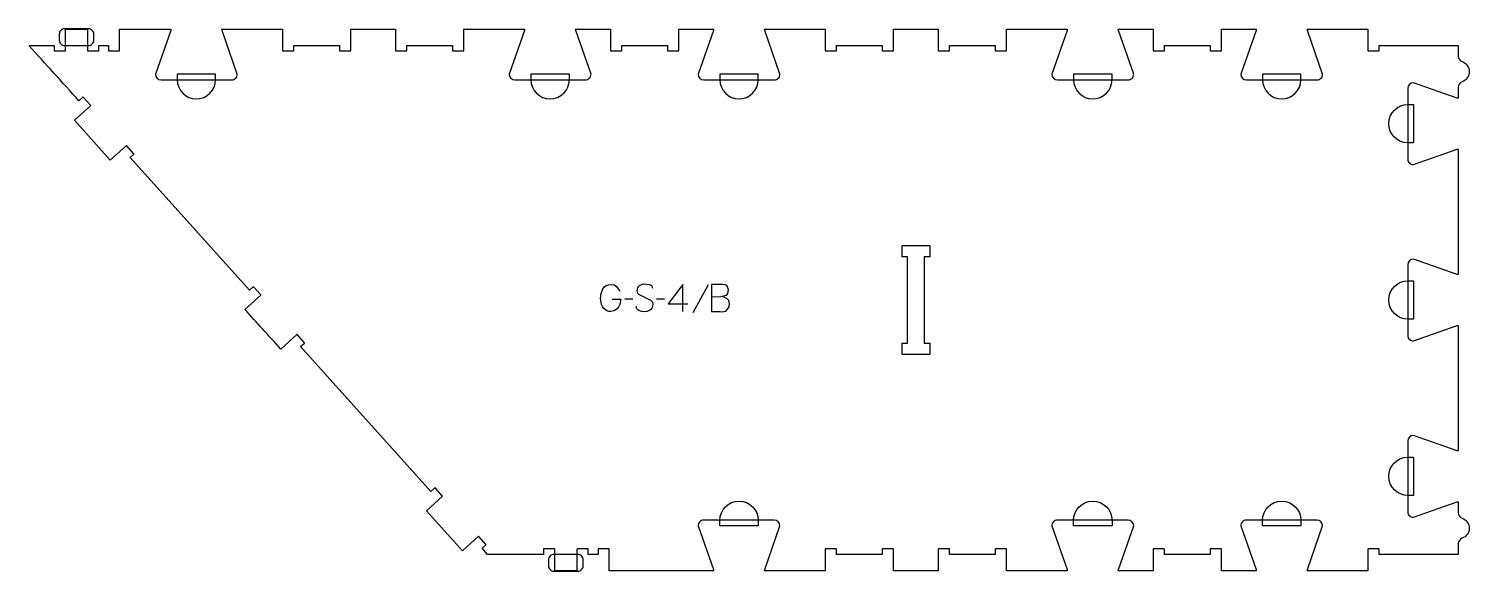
# Model space of a CAD drawing. Header units: millimetres. Extents: x -894 to 698, y -317 to 283.
import ezdxf

# ---------------------------------------------------------------- set-up
doc = ezdxf.new("R2010")
doc.units = ezdxf.units.MM
for name, color, linetype, true_color in [('1_ANYTOOL_1MMDEEP_LABELS_S', 2, 'Continuous', 0xffff00), ('3_ANYTOOL_CUTTHROUGH_INSID', 4, 'Continuous', 0x00ffff), ('4_ANYTOOL_CUTTHROUGH_OUTSI', 5, 'Continuous', 0x0000ff), ('5_ANYTOOL_HALF_MILL_9MM_IN', 3, 'Continuous', 0x00ff00)]:
    doc.layers.add(name, color=color, linetype=linetype, true_color=true_color)

msp = doc.modelspace()

# ---------------------------------------------------------------- linework, layer by layer
at = {"layer": '1_ANYTOOL_1MMDEEP_LABELS_S'}
for p, q in [((-143, -0.4), (-160.2, -31.2)), ((-226.5, -16.1), (-235.3, -16.2)), ((-191.5, -16.1), (-200.3, -16.2)), ((-187.2, -21.3), (-165.4, -21.3))]:
    msp.add_line(p, q, dxfattribs=at)
for points in [[(-249.4, -16.2), (-239.7, -16.2), (-240.7, -22.1), (-241.8, -24.5), (-243.4, -26.5), (-247.1, -29.1), (-251.1, -30), (-253.1, -29.8), (-255, -29.2), (-258.6, -26.5), (-260.1, -24.5), (-261.2, -22), (-262.1, -15.5), (-261.4, -10.1), (-259.4, -5), (-257.8, -2.8), (-255.8, -1.2), (-253.3, -0.3), (-250.4, 0), (-247.1, -0.5), (-244.5, -2.2), (-240.9, -7.4)], [(-204.3, -4.6), (-204.5, -3.2), (-205.1, -2), (-206.2, -1.2), (-207.6, -0.6), (-213.7, 0.4), (-216.6, -0.1), (-219.3, -1.5), (-220.4, -2.5), (-221.2, -3.7), (-221.6, -5.1), (-221.8, -6.7), (-221.6, -8.3), (-221.1, -9.7), (-220.2, -10.8), (-212.8, -14.5), (-206.7, -17.5), (-205.6, -18.4), (-204.8, -19.7), (-204.4, -21.2), (-204.6, -24.6), (-205.3, -26.2), (-206.2, -27.4), (-207.5, -28.5), (-210.5, -29.8), (-213.7, -30.3), (-216.9, -29.9), (-219.8, -28.8), (-221, -27.9), (-221.8, -26.8), (-222.3, -25.5), (-222.5, -24.1)], [(-171.2, -30), (-171.2, 0.1), (-187.2, -21.3)], [(-139.6, 0), (-139.6, -30), (-129.9, -30), (-127.4, -30.1), (-125.6, -29.9), (-124.1, -29.5), (-122.8, -28.7), (-121.6, -27.5), (-120, -24.6), (-119.5, -21.4), (-119.7, -19.5), (-120.3, -17.9), (-121.2, -16.6), (-122.4, -15.6), (-125.5, -14.2), (-129, -13.5)], [(-139.6, -13.6), (-129, -13.5), (-123.3, -12), (-122.2, -11.1), (-121.4, -9.9), (-120.8, -6.4), (-121.2, -3.6), (-121.7, -2.5), (-122.5, -1.6), (-123.4, -0.9), (-124.6, -0.4), (-127.5, 0), (-139.6, 0)]]:
    msp.add_lwpolyline(points, dxfattribs=at)
at = {"layer": '3_ANYTOOL_CUTTHROUGH_INSID'}
msp.add_lwpolyline([(71.3, 43.1), (101.8, 43.1), (101.8, 30.6), (95.8, 30.6), (95.8, -64.9), (101.8, -64.9), (101.8, -77.4), (71.3, -77.4), (71.3, -64.9), (77.3, -64.9), (77.3, 30.6), (71.3, 30.6)], close=True, dxfattribs=at)
at = {"layer": '4_ANYTOOL_CUTTHROUGH_OUTSI'}
msp.add_lwpolyline([(-737.1, 282.1), (-737.3, 280.7), (-754.2, 232.3), (-753.8, 230), (-752.4, 227.9), (-750.3, 226.5), (-748, 226.1), (-670, 226.1, 0.419618), (-663.7, 232.4), (-680.6, 280.7), (-680.9, 282.1), (-613.7, 282.1), (-613.7, 258.3, 0.414214), (-613.4, 258.1), (-601.4, 258.1, 0.414214), (-601.2, 258.3), (-601.2, 264.1), (-550.7, 264.1), (-550.7, 258.3, 0.414214), (-550.4, 258.1), (-538.4, 258.1, 0.414214), (-538.2, 258.3), (-538.2, 282.1), (-488.7, 282.1), (-488.7, 258.3, 0.414214), (-488.4, 258.1), (-476.4, 258.1, 0.414214), (-476.2, 258.3), (-476.2, 264.1), (-425.7, 264.1), (-425.7, 258.3, 0.414214), (-425.4, 258.1), (-413.4, 258.1, 0.414214), (-413.2, 258.3), (-413.2, 282.1), (-346, 282.1), (-346.2, 280.7), (-363.1, 232.3), (-362.7, 230), (-361.3, 227.9), (-359.2, 226.5), (-356.9, 226.1), (-278.9, 226.1, 0.419618), (-272.6, 232.4), (-289.5, 280.7), (-289.8, 282.1), (-251.2, 282.1), (-251.2, 258.3, 0.414214), (-250.9, 258.1), (-238.9, 258.1, 0.414214), (-238.7, 258.3), (-238.7, 264.1), (-188.2, 264.1), (-188.2, 258.3, 0.414214), (-187.9, 258.1), (-175.9, 258.1, 0.414214), (-175.7, 258.3), (-175.7, 282.1), (-137.1, 282.1), (-137.3, 280.7), (-154.2, 232.3), (-153.8, 230), (-152.4, 227.9), (-150.3, 226.5), (-148, 226.1), (-70, 226.1, 0.419618), (-63.7, 232.4), (-80.6, 280.7), (-80.9, 282.1), (-13.7, 282.1), (-13.7, 258.3, 0.414214), (-13.4, 258.1), (-1.4, 258.1, 0.414214), (-1.2, 258.3), (-1.2, 264.1), (49.3, 264.1), (49.3, 258.3, 0.414214), (49.6, 258.1), (61.6, 258.1, 0.414214), (61.8, 258.3), (61.8, 282.1), (111.3, 282.1), (111.3, 258.3, 0.414214), (111.6, 258.1), (123.6, 258.1, 0.414214), (123.8, 258.3), (123.8, 264.1), (174.3, 264.1), (174.3, 258.3, 0.414214), (174.6, 258.1), (186.6, 258.1, 0.414214), (186.8, 258.3), (186.8, 282.1), (254, 282.1), (253.8, 280.7), (236.9, 232.3), (237.3, 230), (238.7, 227.9), (240.8, 226.5), (243.1, 226.1), (321.1, 226.1, 0.419618), (327.4, 232.4), (310.5, 280.7), (310.2, 282.1), (348.8, 282.1), (348.8, 258.3, 0.414214), (349.1, 258.1), (361.1, 258.1, 0.414214), (361.3, 258.3), (361.3, 264.1), (411.8, 264.1), (411.8, 258.3, 0.414214), (412.1, 258.1), (424.1, 258.1, 0.414214), (424.3, 258.3), (424.3, 282.1), (462.9, 282.1), (462.7, 280.7), (445.8, 232.3), (446.2, 230), (447.6, 227.9), (449.7, 226.5), (452, 226.1), (530, 226.1, 0.419618), (536.3, 232.4), (519.4, 280.7), (519.1, 282.1), (586.3, 282.1), (586.3, 258.3, 0.414214), (586.6, 258.1), (598.6, 258.1, 0.414214), (598.8, 258.3), (598.8, 264.1), (686.3, 264.1), (686.3, 252.2, 0.317837), (690.5, 246.3, -0.707107), (690.5, 224.1, 0.317837), (686.3, 218.2), (686.3, 205.8), (684.9, 206), (636.6, 223), (634.3, 222.5), (632.2, 221.1), (630.8, 219), (630.3, 216.7), (630.3, 138.7, 0.419618), (636.7, 132.5), (684.9, 149.4), (686.3, 149.6), (686.3, 10.9), (684.9, 11.1), (636.6, 28.1), (634.3, 27.6), (632.2, 26.2), (630.8, 24.1), (630.3, 21.8), (630.3, -56.2, 0.419618), (636.7, -62.4), (684.9, -45.5), (686.3, -45.3), (686.3, -184), (684.9, -183.8), (636.6, -166.8), (634.3, -167.3), (632.2, -168.7), (630.8, -170.8), (630.3, -173.1), (630.3, -251.1, 0.419618), (636.7, -257.3), (684.9, -240.4), (686.3, -240.2), (686.3, -252.6, 0.317837), (690.5, -258.5, -0.707107), (690.5, -280.6, 0.317837), (686.3, -286.5), (686.3, -298.4), (598.8, -298.4), (598.8, -292.7, 0.414214), (598.6, -292.4), (586.6, -292.4, 0.414214), (586.3, -292.7), (586.3, -316.4), (519.1, -316.4), (519.4, -315), (536.3, -266.7), (535.8, -264.4), (534.4, -262.3), (532.3, -260.9), (530, -260.4), (452, -260.4, 0.419618), (445.8, -266.8), (462.7, -315.1), (462.9, -316.4), (424.3, -316.4), (424.3, -292.7, 0.414214), (424.1, -292.4), (412.1, -292.4, 0.414214), (411.8, -292.7), (411.8, -298.4), (361.3, -298.4), (361.3, -292.7, 0.414214), (361.1, -292.4), (349.1, -292.4, 0.414214), (348.8, -292.7), (348.8, -316.4), (310.2, -316.4), (310.5, -315), (327.4, -266.7), (326.9, -264.4), (325.5, -262.3), (323.4, -260.9), (321.1, -260.4), (243.1, -260.4, 0.419618), (236.9, -266.8), (253.8, -315.1), (254, -316.4), (186.8, -316.4), (186.8, -292.7, 0.414214), (186.6, -292.4), (174.6, -292.4, 0.414214), (174.3, -292.7), (174.3, -298.4), (123.8, -298.4), (123.8, -292.7, 0.414214), (123.6, -292.4), (111.6, -292.4, 0.414214), (111.3, -292.7), (111.3, -316.4), (61.8, -316.4), (61.8, -292.7, 0.414214), (61.6, -292.4), (49.6, -292.4, 0.414214), (49.3, -292.7), (49.3, -298.4), (-1.2, -298.4), (-1.2, -292.7, 0.414214), (-1.4, -292.4), (-13.4, -292.4, 0.414214), (-13.7, -292.7), (-13.7, -316.4), (-80.9, -316.4), (-80.6, -315), (-63.7, -266.7), (-64.2, -264.4), (-65.6, -262.3), (-67.7, -260.9), (-70, -260.4), (-148, -260.4, 0.419618), (-154.2, -266.8), (-137.3, -315.1), (-137.1, -316.4), (-252.4, -316.4), (-252.4, -292.7, 0.414214), (-252.7, -292.4), (-264.7, -292.4, 0.414214), (-264.9, -292.7), (-264.9, -298.4), (-275.7, -298.4), (-275.7, -292.7, 0.414214), (-276, -292.4), (-288, -292.4, 0.414214), (-288.2, -292.7), (-288.2, -316.4), (-312.7, -316.4), (-312.7, -292.7, 0.414214), (-313, -292.4), (-325, -292.4, 0.414214), (-325.2, -292.7), (-325.2, -298.4), (-386.9, -298.4), (-393, -291.6), (-388.8, -287.7, 0.414214), (-388.8, -287.4), (-396.8, -278.5, 0.414214), (-397.1, -278.4), (-414.8, -294.3), (-454.6, -250.1), (-436.9, -234.2, 0.414214), (-436.9, -233.9), (-445, -224.9, 0.414214), (-445.3, -224.9), (-449.6, -228.8), (-593.8, -68.6), (-589.5, -64.8, 0.414214), (-589.5, -64.4), (-597.5, -55.5, 0.414214), (-597.9, -55.5), (-615.5, -71.4, -0.002847), (-655.3, -27.7), (-637.7, -11.8, 0.414214), (-637.7, -11.4), (-645.7, -2.5, 0.414214), (-646, -2.5), (-650.3, -6.3), (-782.3, 140.3), (-778, 144.1, 0.414214), (-778, 144.5), (-786.1, 153.4, 0.414214), (-786.4, 153.4), (-804.1, 137.5), (-843.9, 181.7), (-826.2, 197.6, 0.414214), (-826.2, 198), (-834.2, 206.9, 0.414214), (-834.6, 206.9), (-838.9, 203.1, 0.00204), (-894.2, 264.1), (-866.3, 264.1), (-866.3, 258.3, 0.414214), (-866, 258.1), (-854, 258.1, 0.414214), (-853.8, 258.3), (-853.8, 282.1), (-829.3, 282.1), (-829.3, 258.3, 0.414214), (-829, 258.1), (-817, 258.1, 0.414214), (-816.8, 258.3), (-816.8, 264.1), (-806.3, 264.1), (-806.3, 258.3, 0.414214), (-806, 258.1), (-794, 258.1, 0.414214), (-793.8, 258.3), (-793.8, 282.1)], format="xyb", close=True, dxfattribs=at)
at = {"layer": '5_ANYTOOL_HALF_MILL_9MM_IN'}
for points in [[(-854.6, 282.6, 0.414214), (-860.6, 276.6), (-860.6, 270.1, 0.414214), (-854.6, 264.1), (-828.4, 264.1, 0.414214), (-822.4, 270.1), (-822.4, 276.6, 0.414214), (-828.4, 282.6)], [(-730.2, 226.3, 1), (-687.7, 226.3), (-687.7, 232.6), (-730.2, 232.6)], [(-339.1, 226.3, 1), (-296.6, 226.3), (-296.6, 232.6), (-339.1, 232.6)], [(-130.2, 226.3, 1), (-87.7, 226.3), (-87.7, 232.6), (-130.2, 232.6)], [(260.9, 226.3, 1), (303.4, 226.3), (303.4, 232.6), (260.9, 232.6)], [(469.8, 226.3, 1), (512.3, 226.3), (512.3, 232.6), (469.8, 232.6)], [(630.6, 156.5, -1), (630.6, 199), (636.8, 199), (636.8, 156.5)], [(630.6, -38.4, -1), (630.6, 4.1), (636.8, 4.1), (636.8, -38.4)], [(630.6, -233.3, -1), (630.6, -190.8), (636.8, -190.8), (636.8, -233.3)], [(-130.2, -260.7, -1), (-87.7, -260.7), (-87.7, -266.9), (-130.2, -266.9)], [(260.9, -260.7, -1), (303.4, -260.7), (303.4, -266.9), (260.9, -266.9)], [(469.8, -260.7, -1), (512.3, -260.7), (512.3, -266.9), (469.8, -266.9)], [(-313.6, -298.4, 0.414214), (-319.6, -304.4), (-319.6, -310.9, 0.414214), (-313.6, -316.9), (-287.3, -316.9, 0.414214), (-281.3, -310.9), (-281.3, -304.4, 0.414214), (-287.3, -298.4)]]:
    msp.add_lwpolyline(points, format="xyb", close=True, dxfattribs=at)

doc.saveas('drawing.dxf')
